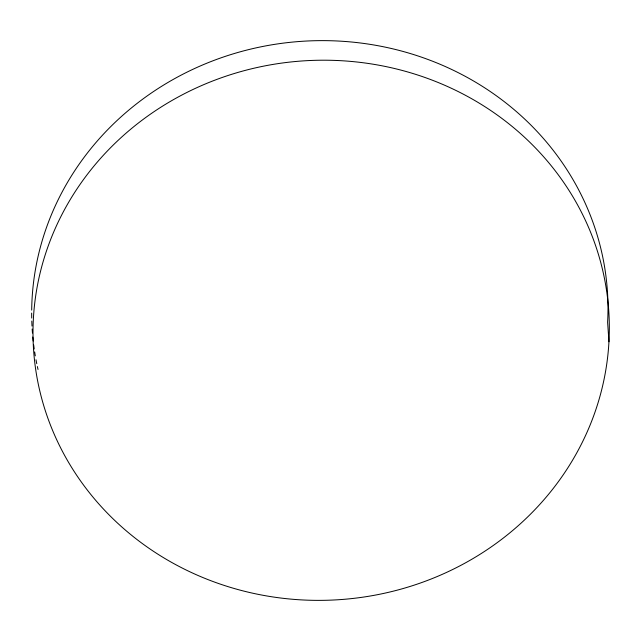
<?xml version="1.0" encoding="UTF-8"?>
<svg xmlns="http://www.w3.org/2000/svg" width="641" height="641" viewBox="0 0 641 641"><rect width="100%" height="100%" fill="white"/><g stroke="black" fill="none" stroke-linecap="round" stroke-linejoin="round"><path stroke-width="0.96" d="M608.95 341.773A288.242 269.989 -3.9 0 0 190.105 90.862A288.242 269.989 -3.9 0 0 164.449 558.231A288.242 269.989 -3.9 0 0 608.95 341.773L607.612 322.191A288.242 269.989 -3.9 0 0 328.841 40.695A288.242 269.989 -3.9 0 0 31.689 310.1M38.019 369.456A288.242 269.989 -3.9 0 1 37.378 366.564M36.769 363.655A288.242 269.989 -3.9 0 1 36.008 359.761M35.303 355.851A288.242 269.989 -3.9 0 1 34.662 351.917M34.221 348.952A288.242 269.989 -3.9 0 1 33.685 344.994M33.212 341.02A288.242 269.989 -3.9 0 1 32.803 337.038M32.459 333.048A288.242 269.989 -3.9 0 1 32.17 329.049M32.002 326.053A288.242 269.989 -3.9 0 1 31.794 321.061M31.721 318.064A288.242 269.989 -3.9 0 1 31.665 313.088"/></g></svg>
